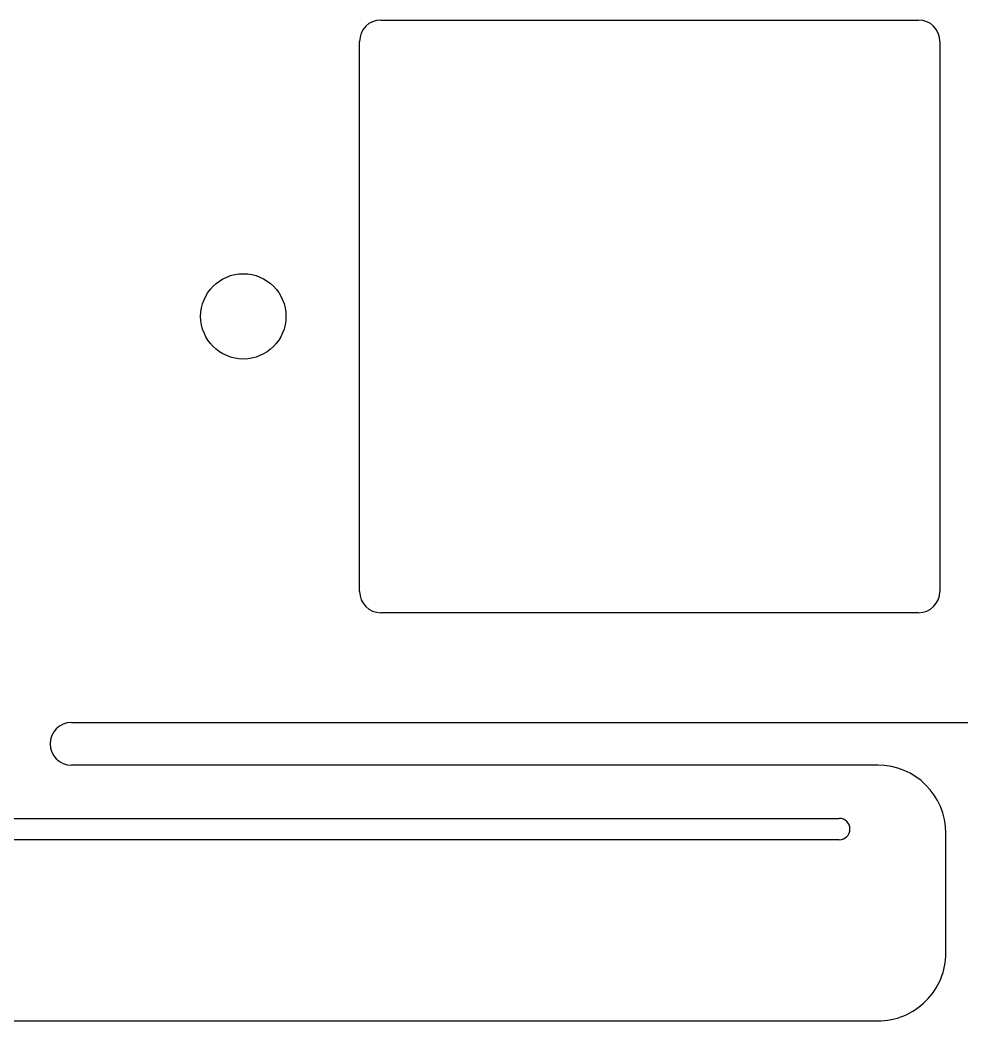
# Model space of a CAD drawing. Header units: millimetres. Extents: x -10 to 276, y -93 to 17.
# Drawn here: x 166.22 to 188.3, y -92.72 to -69.25 of the extents above; entities that cross this region are included whole.
import ezdxf

# ---------------------------------------------------------------- set-up
doc = ezdxf.new("R2010")
doc.units = ezdxf.units.MM
doc.layers.add('BLACK', color=7, linetype='CONTINUOUS')
doc.layers.add('Edge.Cuts', color=53, linetype='CONTINUOUS')

msp = doc.modelspace()

# ---------------------------------------------------------------- linework, layer by layer
at = {"layer": 'BLACK', "linetype": 'Continuous'}
for p, q in [((167.4201, -85.725), (196.359025, -85.725)), ((186.3201, -86.725), (167.4201, -86.725)), ((140.4201, -87.975), (185.4201, -87.975)), ((185.4201, -88.475), (140.4201, -88.475)), ((187.920082, -91.125), (187.920082, -88.317203)), ((139.5201, -92.725), (186.320082, -92.725))]:
    msp.add_line(p, q, dxfattribs=at)
at = {"layer": 'BLACK'}
for centre, radius, start, end in [((167.4201, -86.225), 0.5, 90, 270), ((186.3201, -88.325), 1.6, 0.2792104, 90), ((185.4201, -88.225), 0.25, 270, 90), ((186.3201, -91.125), 1.599982, 269.9993554, 0)]:
    msp.add_arc(centre, radius, start, end, dxfattribs=at)
at = {"layer": 'Edge.Cuts', "linetype": 'CONTINUOUS'}
for p, q in [((174.675, -69.25), (187.275, -69.25)), ((174.175, -82.65), (174.175, -69.75)), ((187.775, -69.75), (187.775, -82.65)), ((187.275, -83.15), (174.675, -83.15))]:
    msp.add_line(p, q, dxfattribs=at)
at = {"layer": 'Edge.Cuts'}
msp.add_circle((171.45, -76.2), 1, dxfattribs=at)
for centre, start, end in [((174.675, -69.75), 90, 180), ((187.275, -69.75), 0, 90), ((174.675, -82.65), -180, -90), ((187.275, -82.65), -90, 0)]:
    msp.add_arc(centre, 0.5, start, end, dxfattribs=at)

doc.saveas('drawing.dxf')
